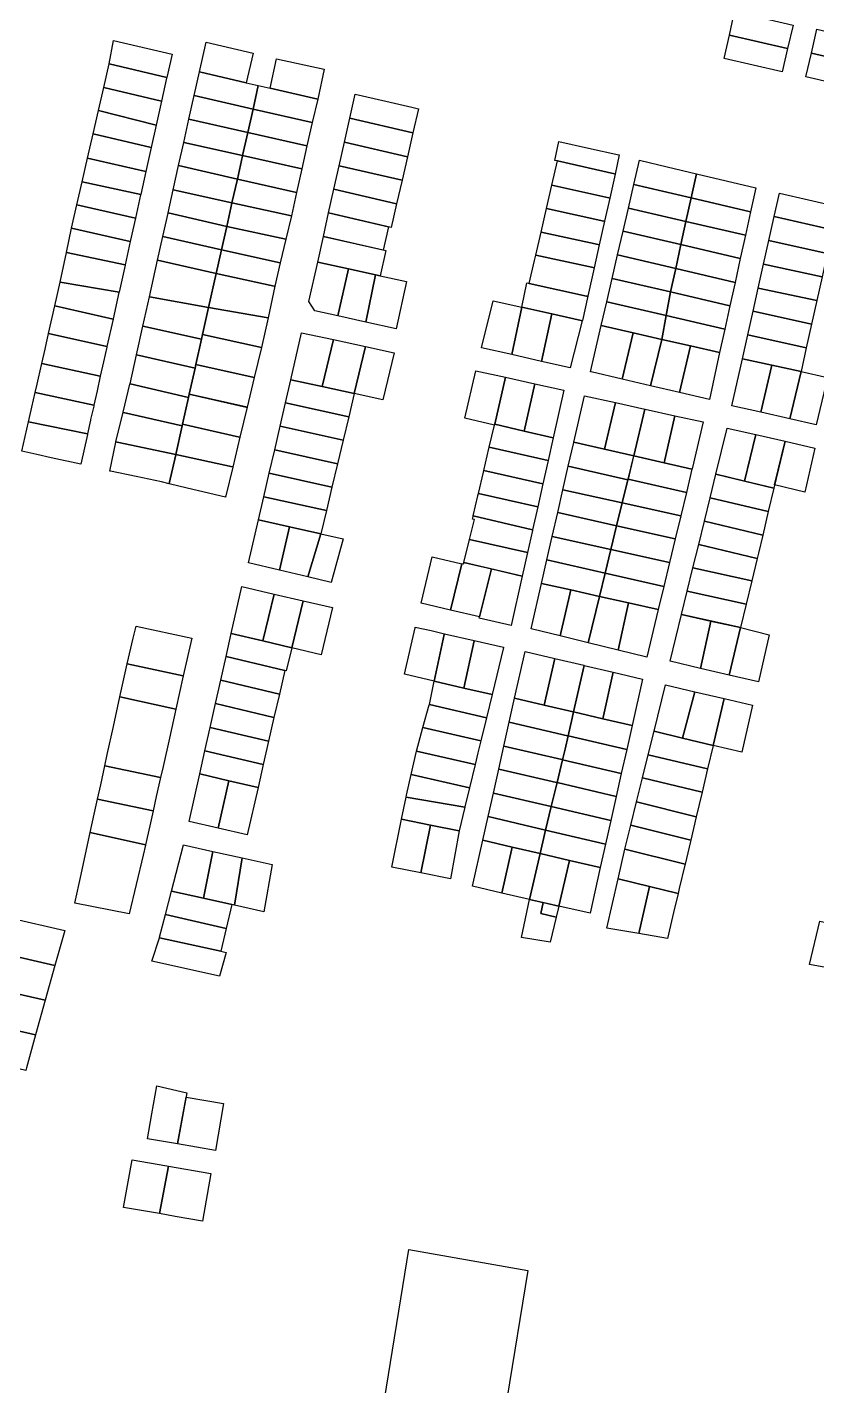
# Model space of a CAD drawing. Header units: millimetres. Extents: x 522658 to 553925, y 7796479 to 7820139.
# Drawn here: x 541939 to 542333, y 7801112 to 7801789 of the extents above; entities that cross this region are included whole.
import ezdxf

# ---------------------------------------------------------------- set-up
doc = ezdxf.new("R2010")
doc.units = ezdxf.units.MM
doc.layers.add('ZONA RESIDENCIAL 2 (ZR_2)', color=2, linetype='Continuous')

msp = doc.modelspace()

# ---------------------------------------------------------------- linework, layer by layer
at = {"layer": 'ZONA RESIDENCIAL 2 (ZR_2)'}
for points in [[(542320.69, 7801790.33), (542317.97, 7801778.64), (542288.92, 7801785.33), (542291.56, 7801797.04), (542320.69, 7801790.33)], [(542359.33, 7801769.5), (542329.82, 7801776.4), (542332.58, 7801788.24), (542362.19, 7801781.31), (542359.33, 7801769.5)], [(542008.34, 7801764.24), (541979.54, 7801770.92), (541981.82, 7801782.64), (542011.04, 7801775.84), (542008.34, 7801764.24)], [(542051.35, 7801776.26), (542047.96, 7801761.57), (542024.65, 7801767.06), (542027.93, 7801781.78), (542051.35, 7801776.26)], [(542317.97, 7801778.64), (542315.25, 7801766.95), (542300.83, 7801770.27), (542286.27, 7801773.63), (542288.92, 7801785.33), (542317.97, 7801778.64)], [(542359.33, 7801769.5), (542356.48, 7801757.75), (542327.04, 7801764.52), (542329.82, 7801776.4), (542359.33, 7801769.5)], [(542008.25, 7801763.84), (542005.72, 7801752.46), (541976.86, 7801759.25), (541979.54, 7801770.92), (542008.34, 7801764.22), (542008.25, 7801763.84)], [(542086.77, 7801768.34), (542083.66, 7801753.35), (542059.9, 7801758.79), (542063.08, 7801773.52), (542086.77, 7801768.34)], [(542051.32, 7801748.46), (542022, 7801755.15), (542024.65, 7801767.06), (542047.96, 7801761.57), (542053.93, 7801760.16), (542051.32, 7801748.46)], [(542005.72, 7801752.46), (542003.05, 7801740.49), (541974.19, 7801747.66), (541976.86, 7801759.25), (542005.72, 7801752.46)], [(542048.69, 7801736.72), (542019.38, 7801743.41), (542022, 7801755.15), (542051.32, 7801748.46), (542048.69, 7801736.72)], [(542083.66, 7801753.35), (542080.88, 7801741.7), (542051.32, 7801748.46), (542053.93, 7801760.16), (542059.9, 7801758.79), (542083.66, 7801753.35)], [(542099.55, 7801743.93), (542102.31, 7801755.79), (542117.59, 7801752.3), (542130.51, 7801749.35), (542133.8, 7801748.59), (542131.04, 7801736.54), (542099.55, 7801743.93)], [(542003.05, 7801740.49), (542000.54, 7801729.23), (541971.54, 7801736.12), (541974.19, 7801747.66), (542003.05, 7801740.49)], [(542080.88, 7801741.7), (542078.1, 7801730.03), (542048.69, 7801736.72), (542051.32, 7801748.46), (542080.88, 7801741.7)], [(542046.12, 7801725.21), (542016.78, 7801731.73), (542019.38, 7801743.41), (542048.69, 7801736.72), (542046.12, 7801725.21)], [(542131.04, 7801736.54), (542128.34, 7801724.7), (542096.9, 7801732), (542099.55, 7801743.93), (542131.04, 7801736.54)], [(542000.54, 7801729.23), (541997.87, 7801717.25), (541968.79, 7801724.02), (541971.54, 7801736.12), (542000.54, 7801729.23)], [(542078.1, 7801730.03), (542075.63, 7801718.66), (542046.12, 7801725.21), (542048.69, 7801736.72), (542078.1, 7801730.03)], [(542046.08, 7801725.05), (542043.51, 7801713.54), (542014.22, 7801720.22), (542016.78, 7801731.73), (542046.12, 7801725.21), (542046.08, 7801725.05)], [(542128.34, 7801724.7), (542125.65, 7801712.95), (542094.28, 7801720.19), (542096.9, 7801732), (542128.34, 7801724.7)], [(542231.6, 7801716.11), (542203.23, 7801722.55), (542201.82, 7801722.87), (542203.8, 7801732.25), (542218.58, 7801729), (542233.78, 7801725.66), (542234.01, 7801725.61), (542231.93, 7801716.04), (542231.6, 7801716.11)], [(541997.87, 7801717.25), (541995.32, 7801705.8), (541966.1, 7801712.19), (541968.79, 7801724.02), (541997.87, 7801717.25)], [(542075.63, 7801718.66), (542073.06, 7801706.86), (542043.51, 7801713.54), (542046.08, 7801725.05), (542046.12, 7801725.21), (542075.63, 7801718.66)], [(542229.97, 7801707.02), (542229.29, 7801704.01), (542228.86, 7801704.11), (542200.45, 7801710.51), (542203.23, 7801722.55), (542231.6, 7801716.11), (542231.93, 7801716.04), (542229.97, 7801707.02)], [(542257.96, 7801719.63), (542272.48, 7801716.19), (542269.84, 7801704.15), (542241.31, 7801710.87), (542244.05, 7801722.92), (542257.96, 7801719.63)], [(542043.51, 7801713.54), (542040.84, 7801701.64), (542011.54, 7801708.2), (542014.22, 7801720.22), (542043.51, 7801713.54)], [(542125.65, 7801712.95), (542122.97, 7801701.22), (542091.69, 7801708.51), (542094.28, 7801720.19), (542125.65, 7801712.95)], [(542287.33, 7801712.67), (542302.09, 7801709.18), (542299.46, 7801697.17), (542269.84, 7801704.15), (542272.48, 7801716.19), (542287.33, 7801712.67)], [(541995.32, 7801705.8), (541995.28, 7801705.62), (541992.71, 7801694.03), (541963.49, 7801700.7), (541966.1, 7801712.19), (541995.32, 7801705.8)], [(542040.84, 7801701.64), (542040.81, 7801701.51), (542038.22, 7801689.9), (542008.98, 7801696.73), (542011.54, 7801708.2), (542040.84, 7801701.64)], [(542073.06, 7801706.86), (542070.53, 7801695.23), (542040.84, 7801701.64), (542043.51, 7801713.54), (542073.06, 7801706.86)], [(542122.97, 7801701.22), (542120.27, 7801689.45), (542089.05, 7801696.61), (542091.69, 7801708.51), (542122.97, 7801701.22)], [(542229.29, 7801704.01), (542226.7, 7801692.48), (542226.23, 7801692.58), (542197.77, 7801698.86), (542200.45, 7801710.51), (542228.86, 7801704.11), (542229.29, 7801704.01)], [(542269.84, 7801704.15), (542267.28, 7801692.45), (542238.62, 7801699.05), (542241.31, 7801710.87), (542269.84, 7801704.15)], [(541992.71, 7801694.03), (541990.12, 7801682.4), (541960.84, 7801689.03), (541963.49, 7801700.7), (541992.71, 7801694.03)], [(542070.53, 7801695.23), (542067.74, 7801683.53), (542038.22, 7801689.9), (542040.81, 7801701.51), (542040.84, 7801701.64), (542070.53, 7801695.23)], [(542267.28, 7801692.45), (542269.84, 7801704.15), (542299.46, 7801697.17), (542296.93, 7801685.62), (542267.28, 7801692.45)], [(542342.89, 7801699.89), (542340.31, 7801688.2), (542311.24, 7801694.8), (542313.86, 7801706.52), (542342.89, 7801699.89)], [(542038.22, 7801689.9), (542035.62, 7801678.26), (542006.36, 7801684.95), (542008.94, 7801696.54), (542008.98, 7801696.73), (542038.22, 7801689.9)], [(542118.91, 7801689.76), (542116.24, 7801678.14), (542086.46, 7801684.94), (542089.05, 7801696.61), (542118.91, 7801689.76)], [(542226.7, 7801692.48), (542224.06, 7801680.71), (542223.55, 7801680.82), (542195.05, 7801687.1), (542197.77, 7801698.86), (542226.23, 7801692.58), (542226.7, 7801692.48)], [(542264.75, 7801680.86), (542235.94, 7801687.55), (542238.62, 7801699.05), (542267.28, 7801692.45), (542264.75, 7801680.86)], [(542340.31, 7801688.2), (542337.71, 7801676.43), (542308.59, 7801682.94), (542311.24, 7801694.8), (542340.31, 7801688.2)], [(541990.12, 7801682.4), (541987.52, 7801670.73), (541958.27, 7801676.95), (541960.84, 7801689.03), (541990.12, 7801682.4)], [(542067.74, 7801683.53), (542064.92, 7801671.74), (542035.62, 7801678.26), (542038.22, 7801689.9), (542067.74, 7801683.53)], [(542224.06, 7801680.71), (542221.49, 7801669.27), (542220.94, 7801669.39), (542192.4, 7801675.62), (542195.05, 7801687.1), (542223.55, 7801680.82), (542224.06, 7801680.71)], [(542262.14, 7801668.94), (542233.18, 7801675.67), (542235.94, 7801687.55), (542264.75, 7801680.86), (542262.14, 7801668.94)], [(542264.75, 7801680.86), (542267.28, 7801692.45), (542296.93, 7801685.62), (542294.35, 7801673.84), (542264.75, 7801680.86)], [(542035.62, 7801678.26), (542032.99, 7801666.47), (542003.73, 7801673.15), (542006.36, 7801684.95), (542035.62, 7801678.26)], [(542117.61, 7801677.83), (542114.75, 7801665.29), (542099.03, 7801668.73), (542083.61, 7801672.1), (542086.46, 7801684.94), (542117.61, 7801677.83)], [(542262.14, 7801668.94), (542264.75, 7801680.86), (542294.35, 7801673.84), (542291.75, 7801662.01), (542262.14, 7801668.94)], [(542337.71, 7801676.43), (542335.13, 7801664.79), (542305.94, 7801671.07), (542308.59, 7801682.94), (542337.71, 7801676.43)], [(541987.52, 7801670.73), (541987.49, 7801670.58), (541984.49, 7801657.11), (541955.13, 7801662.14), (541958.27, 7801676.95), (541987.52, 7801670.73)], [(542032.99, 7801666.47), (542029.17, 7801649.41), (541999.63, 7801654.74), (542003.73, 7801673.15), (542032.99, 7801666.47)], [(542064.92, 7801671.74), (542062.23, 7801660.09), (542061.86, 7801660.16), (542032.99, 7801666.47), (542035.62, 7801678.26), (542064.92, 7801671.74)], [(542221.49, 7801669.27), (542218.3, 7801655.08), (542217.71, 7801655.21), (542189.13, 7801661.43), (542191.79, 7801672.97), (542192.4, 7801675.62), (542220.94, 7801669.39), (542221.49, 7801669.27)], [(542259.57, 7801657.23), (542230.47, 7801664), (542233.18, 7801675.67), (542262.14, 7801668.94), (542259.57, 7801657.23)], [(542062.23, 7801660.09), (542058.86, 7801644.39), (542029.17, 7801649.41), (542032.99, 7801666.47), (542061.86, 7801660.16), (542062.23, 7801660.09)], [(542099.03, 7801668.73), (542093.64, 7801645.26), (542082.2, 7801647.77), (542079.24, 7801652.42), (542083.61, 7801672.1), (542099.03, 7801668.73)], [(542112.48, 7801665.79), (542107.68, 7801642.18), (542093.64, 7801645.26), (542099.03, 7801668.73), (542112.48, 7801665.79)], [(542259.57, 7801657.23), (542262.14, 7801668.94), (542291.75, 7801662.01), (542289.18, 7801650.31), (542259.57, 7801657.23)], [(542332.51, 7801652.91), (542303.29, 7801659.19), (542305.94, 7801671.07), (542335.13, 7801664.79), (542332.51, 7801652.91)], [(541984.49, 7801657.11), (541984.47, 7801657.02), (541981.54, 7801643.84), (541981.51, 7801643.72), (541952.47, 7801650.29), (541955.13, 7801662.14), (541984.49, 7801657.11)], [(542127.86, 7801662.43), (542122.69, 7801638.89), (542107.68, 7801642.18), (542112.48, 7801665.79), (542114.75, 7801665.29), (542127.86, 7801662.43)], [(542215.6, 7801643.04), (542215.55, 7801642.83), (542214.92, 7801642.97), (542200.32, 7801646.24), (542185.46, 7801649.57), (542187.86, 7801661.75), (542189.13, 7801661.43), (542217.71, 7801655.21), (542218.3, 7801655.08), (542215.6, 7801643.04)], [(542257.41, 7801645.43), (542227.73, 7801652.23), (542230.47, 7801664), (542259.57, 7801657.23), (542257.41, 7801645.43)], [(542029.17, 7801649.41), (542026.18, 7801636.06), (542025.65, 7801633.64), (541996.4, 7801640.22), (541999.63, 7801654.74), (542029.17, 7801649.41)], [(542185.46, 7801649.57), (542180.35, 7801625.96), (542165.34, 7801629.37), (542171.06, 7801652.8), (542185.46, 7801649.57)], [(542257.41, 7801645.43), (542259.57, 7801657.23), (542289.18, 7801650.31), (542286.64, 7801638.73), (542257.41, 7801645.43)], [(542332.51, 7801652.91), (542329.93, 7801641.22), (542300.71, 7801647.65), (542303.29, 7801659.19), (542332.51, 7801652.91)], [(541981.51, 7801643.72), (541978.47, 7801630.05), (541949.37, 7801636.43), (541952.47, 7801650.29), (541981.51, 7801643.72)], [(542055.48, 7801629.6), (542026.18, 7801636.06), (542029.17, 7801649.41), (542058.86, 7801644.39), (542055.48, 7801629.6)], [(542200.32, 7801646.24), (542195.27, 7801622.57), (542180.35, 7801625.96), (542185.46, 7801649.57), (542200.32, 7801646.24)], [(542215.55, 7801642.83), (542209.53, 7801619.34), (542195.27, 7801622.57), (542200.32, 7801646.24), (542214.92, 7801642.97), (542215.55, 7801642.83)], [(542240.88, 7801636.91), (542225.02, 7801640.57), (542227.73, 7801652.23), (542257.41, 7801645.43), (542255.24, 7801633.6), (542240.88, 7801636.91)], [(542329.93, 7801641.22), (542327.3, 7801629.35), (542298.06, 7801635.77), (542300.71, 7801647.65), (542329.93, 7801641.22)], [(542025.65, 7801633.64), (542022.84, 7801621.09), (542022.41, 7801619.15), (541993.19, 7801625.8), (541996.4, 7801640.22), (542025.65, 7801633.64)], [(542240.88, 7801636.91), (542235.51, 7801613.71), (542220.01, 7801617.33), (542219.64, 7801617.46), (542225.02, 7801640.57), (542240.88, 7801636.91)], [(542286.64, 7801638.73), (542284.06, 7801626.97), (542269.54, 7801630.31), (542255.24, 7801633.6), (542257.41, 7801645.43), (542286.64, 7801638.73)], [(541978.47, 7801630.05), (541978.39, 7801629.69), (541976.77, 7801622.41), (541975.17, 7801615.2), (541946.02, 7801621.6), (541947.63, 7801628.69), (541949.37, 7801636.43), (541978.47, 7801630.05)], [(542051.87, 7801614.51), (542022.84, 7801621.09), (542025.65, 7801633.64), (542026.18, 7801636.06), (542055.48, 7801629.6), (542051.87, 7801614.51)], [(542091.4, 7801633.47), (542085.85, 7801610), (542070.17, 7801613.42), (542075.57, 7801636.89), (542091.4, 7801633.47)], [(542085.85, 7801610), (542091.4, 7801633.47), (542107.4, 7801630.02), (542101.81, 7801606.51), (542085.85, 7801610)], [(542255.24, 7801633.6), (542249.63, 7801610.41), (542235.51, 7801613.71), (542240.88, 7801636.91), (542255.24, 7801633.6)], [(542249.63, 7801610.41), (542255.24, 7801633.6), (542269.54, 7801630.31), (542263.97, 7801607.05), (542249.63, 7801610.41)], [(542327.3, 7801629.35), (542324.69, 7801617.5), (542310.09, 7801620.71), (542295.41, 7801623.93), (542298.06, 7801635.77), (542327.3, 7801629.35)], [(542022.41, 7801619.15), (542019.52, 7801606.24), (542019.14, 7801604.53), (541989.99, 7801611.48), (541993.19, 7801625.8), (542022.41, 7801619.15)], [(542121.66, 7801626.94), (542116.16, 7801603.38), (542101.81, 7801606.51), (542107.4, 7801630.02), (542121.66, 7801626.94)], [(542263.97, 7801607.05), (542269.54, 7801630.31), (542284.06, 7801626.97), (542278.93, 7801603.55), (542263.97, 7801607.05)], [(541971.93, 7801600.71), (541942.72, 7801607.09), (541943.65, 7801611.16), (541944.36, 7801614.3), (541946.02, 7801621.6), (541975.17, 7801615.2), (541973.55, 7801607.96), (541973.53, 7801607.85), (541971.93, 7801600.71)], [(542051.87, 7801614.51), (542048.33, 7801599.71), (542019.52, 7801606.24), (542022.41, 7801619.15), (542022.84, 7801621.09), (542051.87, 7801614.51)], [(542310.09, 7801620.71), (542304.61, 7801597.26), (542290.18, 7801600.5), (542295.41, 7801623.93), (542310.09, 7801620.71)], [(542324.69, 7801617.5), (542319.05, 7801594.01), (542304.61, 7801597.26), (542310.09, 7801620.71), (542324.69, 7801617.5)], [(542085.85, 7801610), (542101.81, 7801606.51), (542099.05, 7801594.93), (542067.52, 7801601.89), (542070.17, 7801613.42), (542085.85, 7801610)], [(542156.91, 7801594.35), (542162.43, 7801617.95), (542177.33, 7801614.68), (542171.86, 7801591.33), (542171.71, 7801590.71), (542156.91, 7801594.35)], [(542191.96, 7801611.46), (542186.57, 7801587.88), (542171.86, 7801591.33), (542177.33, 7801614.68), (542191.96, 7801611.46)], [(542319.05, 7801594.01), (542324.69, 7801617.5), (542337.86, 7801614.61), (542332.29, 7801591.04), (542319.05, 7801594.01)], [(541971.93, 7801600.71), (541971.85, 7801600.34), (541970.34, 7801593.54), (541970.27, 7801593.23), (541968.75, 7801586.39), (541939.41, 7801592.53), (541939.89, 7801594.63), (541941.08, 7801599.85), (541942.72, 7801607.09), (541971.93, 7801600.71)], [(542016.18, 7801591.28), (542015.98, 7801590.45), (541986.8, 7801597.16), (541986.52, 7801597.22), (541989.93, 7801611.24), (541989.99, 7801611.48), (542019.14, 7801604.53), (542016.18, 7801591.28)], [(542048.33, 7801599.71), (542044.77, 7801584.8), (542044.52, 7801584.86), (542016.18, 7801591.28), (542019.14, 7801604.53), (542019.52, 7801606.24), (542047.96, 7801599.79), (542048.33, 7801599.71)], [(542186.57, 7801587.88), (542191.96, 7801611.46), (542206.41, 7801608.28), (542201.07, 7801584.48), (542186.57, 7801587.88)], [(542232.2, 7801602.03), (542226.59, 7801578.81), (542211.31, 7801582.29), (542216.6, 7801605.47), (542232.2, 7801602.03)], [(542099.05, 7801594.93), (542096.27, 7801583.23), (542064.84, 7801590.24), (542067.52, 7801601.89), (542099.05, 7801594.93)], [(542246.77, 7801598.82), (542241.22, 7801575.47), (542226.59, 7801578.81), (542232.2, 7801602.03), (542246.77, 7801598.82)], [(542241.22, 7801575.47), (542246.77, 7801598.82), (542246.9, 7801598.79), (542261.66, 7801595.53), (542256.47, 7801572), (542241.22, 7801575.47)], [(541968.75, 7801586.39), (541968.69, 7801586.1), (541965.42, 7801571.3), (541950.65, 7801574.57), (541943.47, 7801576.16), (541936.07, 7801577.79), (541939.41, 7801592.53), (541968.75, 7801586.39)], [(542015.98, 7801590.45), (542012.81, 7801576.24), (541983.49, 7801582.32), (541982.92, 7801582.44), (541986.52, 7801597.22), (541986.8, 7801597.16), (542015.98, 7801590.45)], [(542256.47, 7801572), (542261.66, 7801595.53), (542275.89, 7801592.39), (542270.31, 7801569.04), (542270.26, 7801568.85), (542256.47, 7801572)], [(542044.77, 7801584.8), (542041.21, 7801569.91), (542041.08, 7801569.94), (542012.81, 7801576.24), (542015.98, 7801590.45), (542016.18, 7801591.28), (542044.52, 7801584.86), (542044.77, 7801584.8)], [(542096.27, 7801583.23), (542093.5, 7801571.58), (542062.15, 7801578.55), (542064.84, 7801590.24), (542096.27, 7801583.23)], [(542198.54, 7801573.23), (542169.17, 7801579.85), (542171.71, 7801590.71), (542171.86, 7801591.33), (542186.57, 7801587.88), (542201.07, 7801584.48), (542198.54, 7801573.23)], [(542302.2, 7801586.08), (542296.55, 7801562.87), (542282.24, 7801566.35), (542287.89, 7801589.37), (542302.2, 7801586.08)], [(542296.55, 7801562.87), (542302.2, 7801586.08), (542316.68, 7801582.76), (542311.11, 7801559.32), (542296.55, 7801562.87)], [(542009.56, 7801561.68), (542009.53, 7801561.56), (542005.62, 7801562.5), (541993, 7801565.14), (541980.26, 7801567.81), (541979.87, 7801567.89), (541982.9, 7801582.34), (541982.92, 7801582.44), (541983.49, 7801582.32), (542012.81, 7801576.24), (542012.75, 7801575.98), (542009.56, 7801561.68)], [(542093.5, 7801571.58), (542090.72, 7801559.87), (542059.46, 7801566.85), (542062.15, 7801578.55), (542093.5, 7801571.58)], [(542195.91, 7801561.51), (542166.42, 7801568.11), (542168.99, 7801579.11), (542169.17, 7801579.85), (542198.54, 7801573.23), (542195.91, 7801561.51)], [(542241.22, 7801575.47), (542241.18, 7801575.31), (542238.4, 7801563.93), (542238.31, 7801563.56), (542208.59, 7801570.34), (542211.3, 7801582.23), (542211.31, 7801582.29), (542226.59, 7801578.81), (542241.22, 7801575.47)], [(542331.56, 7801579.35), (542326.52, 7801557.33), (542311.5, 7801560.98), (542316.68, 7801582.76), (542331.56, 7801579.35)], [(542037.66, 7801555.08), (542037.61, 7801554.85), (542018.4, 7801559.44), (542009.53, 7801561.56), (542009.56, 7801561.68), (542012.75, 7801575.98), (542012.81, 7801576.24), (542041.08, 7801569.94), (542041.21, 7801569.91), (542037.75, 7801555.47), (542037.66, 7801555.08)], [(542270.26, 7801568.85), (542267.48, 7801557.22), (542238.4, 7801563.93), (542241.22, 7801575.47), (542256.47, 7801572), (542270.26, 7801568.85)], [(542090.72, 7801559.87), (542087.94, 7801548.19), (542056.76, 7801555.11), (542059.46, 7801566.85), (542090.72, 7801559.87)], [(542193.33, 7801550.03), (542163.73, 7801556.66), (542166.25, 7801567.41), (542166.42, 7801568.11), (542195.91, 7801561.51), (542193.33, 7801550.03)], [(542238.31, 7801563.56), (542235.5, 7801552.06), (542205.91, 7801558.58), (542208.59, 7801570.34), (542238.31, 7801563.56)], [(542308.33, 7801547.66), (542279.35, 7801554.57), (542282.24, 7801566.35), (542311.11, 7801559.32), (542308.33, 7801547.66)], [(542235.5, 7801552.06), (542232.68, 7801540.61), (542203.31, 7801547.16), (542205.91, 7801558.58), (542235.5, 7801552.06)], [(542267.48, 7801557.22), (542264.7, 7801545.62), (542235.5, 7801552.06), (542238.31, 7801563.56), (542238.4, 7801563.93), (542267.48, 7801557.22)], [(542087.94, 7801548.19), (542085.18, 7801536.58), (542069.47, 7801540.08), (542054.09, 7801543.51), (542056.76, 7801555.11), (542087.94, 7801548.19)], [(542190.77, 7801538.64), (542161.13, 7801545.59), (542163.47, 7801555.53), (542163.49, 7801555.64), (542163.73, 7801556.66), (542193.33, 7801550.03), (542190.77, 7801538.64)], [(542232.68, 7801540.61), (542235.5, 7801552.06), (542264.7, 7801545.62), (542261.94, 7801534.08), (542232.68, 7801540.61)], [(542305.56, 7801536), (542276.49, 7801542.91), (542279.35, 7801554.57), (542308.33, 7801547.66), (542305.56, 7801536)], [(542190.7, 7801538.33), (542188.21, 7801527.22), (542159.34, 7801533.82), (542161.73, 7801543.73), (542160.75, 7801543.96), (542161.06, 7801545.28), (542161.13, 7801545.59), (542190.77, 7801538.64), (542190.7, 7801538.33)], [(542232.68, 7801540.61), (542229.83, 7801528.81), (542200.6, 7801535.29), (542203.31, 7801547.16), (542232.68, 7801540.61)], [(542069.47, 7801540.08), (542064.54, 7801518.42), (542049.15, 7801522.07), (542054.09, 7801543.51), (542069.47, 7801540.08)], [(542085.18, 7801536.58), (542078.66, 7801515.08), (542064.54, 7801518.42), (542069.47, 7801540.08), (542085.18, 7801536.58)], [(542229.83, 7801528.81), (542232.68, 7801540.61), (542261.94, 7801534.08), (542259.12, 7801522.31), (542229.83, 7801528.81)], [(542302.77, 7801524.25), (542273.62, 7801531.24), (542276.49, 7801542.91), (542305.56, 7801536), (542303.42, 7801526.98), (542302.77, 7801524.25)], [(542096.23, 7801534.12), (542090.28, 7801512.33), (542078.66, 7801515.08), (542085.18, 7801536.58), (542096.23, 7801534.12)], [(542185.56, 7801515.41), (542156.56, 7801522.32), (542159.34, 7801533.82), (542188.21, 7801527.22), (542185.56, 7801515.41)], [(542229.83, 7801528.81), (542226.97, 7801516.99), (542197.93, 7801523.56), (542200.6, 7801535.29), (542229.83, 7801528.81)], [(542300.11, 7801513.17), (542270.77, 7801519.63), (542273.62, 7801531.24), (542302.77, 7801524.25), (542300.11, 7801513.17)], [(542135.13, 7801501.99), (542140.72, 7801525.12), (542155.43, 7801521.57), (542149.87, 7801498.54), (542135.13, 7801501.99)], [(542226.97, 7801516.99), (542229.83, 7801528.81), (542259.12, 7801522.31), (542256.26, 7801510.36), (542226.97, 7801516.99)], [(542170.21, 7801519.07), (542164.28, 7801495.16), (542149.87, 7801498.54), (542155.43, 7801521.57), (542155.51, 7801521.88), (542156.4, 7801521.66), (542156.56, 7801522.32), (542170.21, 7801519.07)], [(542164.28, 7801495.16), (542170.21, 7801519.07), (542185.56, 7801515.41), (542180.07, 7801490.94), (542164.15, 7801494.58), (542164.28, 7801495.16)], [(542226.97, 7801516.99), (542224.17, 7801505.39), (542209.93, 7801508.59), (542195.27, 7801511.89), (542197.93, 7801523.56), (542226.97, 7801516.99)], [(542297.32, 7801501.55), (542267.91, 7801507.99), (542270.77, 7801519.63), (542300.11, 7801513.17), (542297.32, 7801501.55)], [(542209.93, 7801508.59), (542204.46, 7801485.68), (542190.09, 7801489.19), (542195.27, 7801511.89), (542209.93, 7801508.59)], [(542224.17, 7801505.39), (542226.97, 7801516.99), (542256.26, 7801510.36), (542253.49, 7801498.8), (542238.6, 7801502.15), (542224.17, 7801505.39)], [(542061.89, 7801506.57), (542056.29, 7801483.18), (542040.49, 7801486.95), (542045.73, 7801510.3), (542061.89, 7801506.57)], [(542056.29, 7801483.18), (542061.89, 7801506.57), (542076.28, 7801503.25), (542070.65, 7801479.76), (542056.29, 7801483.18)], [(542204.46, 7801485.68), (542209.93, 7801508.59), (542224.17, 7801505.39), (542218.57, 7801482.23), (542204.46, 7801485.68)], [(542238.6, 7801502.15), (542233.39, 7801478.61), (542218.57, 7801482.23), (542224.17, 7801505.39), (542238.6, 7801502.15)], [(542294.51, 7801489.8), (542265.05, 7801496.35), (542267.91, 7801507.99), (542297.32, 7801501.55), (542294.51, 7801489.8)], [(542090.9, 7801499.88), (542085.24, 7801476.28), (542070.65, 7801479.76), (542076.28, 7801503.25), (542090.9, 7801499.88)], [(542233.39, 7801478.61), (542238.6, 7801502.15), (542253.49, 7801498.8), (542247.81, 7801475.08), (542233.39, 7801478.61)], [(542020.76, 7801484.59), (542016.55, 7801465.72), (541988.62, 7801471.81), (541991.6, 7801484.54), (541993.03, 7801490.63), (542020.76, 7801484.59)], [(542140.23, 7801488.31), (542146.82, 7801486.8), (542146.75, 7801486.47), (542141.76, 7801463.09), (542126.82, 7801466.53), (542132.16, 7801489.7), (542132.25, 7801490.08), (542140.23, 7801488.31)], [(542279.73, 7801493.09), (542274.59, 7801469.45), (542259.32, 7801473.01), (542265.05, 7801496.35), (542279.73, 7801493.09)], [(542274.59, 7801469.45), (542279.73, 7801493.09), (542294.51, 7801489.8), (542288.84, 7801466.12), (542274.59, 7801469.45)], [(542070.65, 7801479.76), (542067.88, 7801468.21), (542067.13, 7801468.39), (542037.89, 7801475.36), (542040.49, 7801486.95), (542056.29, 7801483.18), (542070.65, 7801479.76)], [(542161.64, 7801483.39), (542161.6, 7801483.19), (542156.54, 7801459.68), (542141.76, 7801463.09), (542146.75, 7801486.47), (542146.82, 7801486.8), (542161.64, 7801483.39)], [(542176.22, 7801480.04), (542176.2, 7801479.96), (542170.53, 7801456.46), (542156.54, 7801459.68), (542161.6, 7801483.19), (542161.64, 7801483.39), (542176.22, 7801480.04)], [(542308.82, 7801486.26), (542303.37, 7801462.72), (542288.84, 7801466.12), (542294.51, 7801489.8), (542308.82, 7801486.26)], [(542201.92, 7801474.45), (542196.51, 7801451.22), (542181.76, 7801454.66), (542187.06, 7801477.96), (542201.92, 7801474.45)], [(542016.55, 7801465.72), (542012.86, 7801449.23), (542012.83, 7801449.09), (541984.98, 7801455.35), (541988.24, 7801470.2), (541988.62, 7801471.81), (542016.55, 7801465.72)], [(542064.46, 7801456.7), (542035.26, 7801463.66), (542037.89, 7801475.36), (542067.13, 7801468.39), (542064.46, 7801456.7)], [(542216.47, 7801471.01), (542211.25, 7801447.79), (542210.95, 7801447.86), (542196.51, 7801451.22), (542201.92, 7801474.45), (542216.34, 7801471.04), (542216.47, 7801471.01)], [(542211.25, 7801447.79), (542216.47, 7801471.01), (542230.88, 7801467.61), (542225.89, 7801444.38), (542211.25, 7801447.79)], [(542061.79, 7801445), (542032.63, 7801451.95), (542035.26, 7801463.66), (542064.46, 7801456.7), (542061.79, 7801445)], [(542170.53, 7801456.46), (542167.73, 7801444.85), (542139.28, 7801451.49), (542141.76, 7801463.09), (542156.54, 7801459.68), (542170.53, 7801456.46)], [(542225.89, 7801444.38), (542230.88, 7801467.61), (542245.56, 7801464.15), (542240.38, 7801441.01), (542225.89, 7801444.38)], [(542271.73, 7801457.85), (542265.53, 7801434.77), (542251.39, 7801438.15), (542257.12, 7801461.23), (542271.73, 7801457.85)], [(542265.53, 7801434.77), (542271.73, 7801457.85), (542286.39, 7801454.46), (542280.85, 7801431.1), (542265.53, 7801434.77)], [(542005.22, 7801415.04), (541977.42, 7801420.89), (541978.65, 7801426.49), (541981.73, 7801440.51), (541984.98, 7801455.35), (542012.83, 7801449.09), (542009.6, 7801434.66), (542006.47, 7801420.64), (542005.22, 7801415.04)], [(542059.1, 7801433.18), (542029.95, 7801440.03), (542032.63, 7801451.95), (542061.79, 7801445), (542059.1, 7801433.18)], [(542167.73, 7801444.85), (542164.97, 7801433.38), (542136.07, 7801439.96), (542139.26, 7801451.39), (542139.28, 7801451.49), (542167.73, 7801444.85)], [(542210.54, 7801444.67), (542208.55, 7801435.82), (542208.17, 7801435.91), (542179.09, 7801442.68), (542181.76, 7801454.66), (542196.51, 7801451.22), (542210.95, 7801447.86), (542211.25, 7801447.79), (542210.54, 7801444.67)], [(542300.48, 7801451.2), (542295.19, 7801427.66), (542280.85, 7801431.1), (542286.39, 7801454.46), (542300.48, 7801451.2)], [(542207.05, 7801429.15), (542205.77, 7801423.9), (542205.4, 7801423.99), (542176.43, 7801430.73), (542179.09, 7801442.68), (542208.17, 7801435.91), (542208.55, 7801435.82), (542207.05, 7801429.15)], [(542208.55, 7801435.82), (542210.54, 7801444.67), (542211.25, 7801447.79), (542225.89, 7801444.38), (542240.38, 7801441.01), (542237.7, 7801429.04), (542208.55, 7801435.82)], [(542056.46, 7801421.61), (542027.33, 7801428.35), (542029.95, 7801440.03), (542059.1, 7801433.18), (542056.46, 7801421.61)], [(542163.52, 7801427.34), (542162.11, 7801421.49), (542132.8, 7801428.27), (542134.7, 7801435.06), (542136.07, 7801439.96), (542164.97, 7801433.38), (542163.52, 7801427.34)], [(542205.77, 7801423.9), (542207.05, 7801429.15), (542208.55, 7801435.82), (542237.7, 7801429.04), (542235.03, 7801417.09), (542205.77, 7801423.9)], [(542280.85, 7801431.1), (542278.07, 7801419.38), (542248.49, 7801426.45), (542251.39, 7801438.15), (542265.53, 7801434.77), (542280.85, 7801431.1)], [(542205.77, 7801423.9), (542203, 7801412.53), (542202.75, 7801412.59), (542173.89, 7801419.31), (542176.43, 7801430.73), (542205.4, 7801423.99), (542205.77, 7801423.9)], [(542056.46, 7801421.61), (542053.82, 7801410.03), (542039.3, 7801413.43), (542024.74, 7801416.83), (542027.33, 7801428.35), (542056.46, 7801421.61)], [(542130.24, 7801416.57), (542132.8, 7801428.27), (542162.11, 7801421.49), (542159.3, 7801409.84), (542130.24, 7801416.57)], [(542203, 7801412.53), (542205.77, 7801423.9), (542235.03, 7801417.09), (542232.47, 7801405.67), (542203, 7801412.53)], [(542278.07, 7801419.38), (542275.33, 7801407.82), (542245.63, 7801414.92), (542248.49, 7801426.45), (542278.07, 7801419.38)], [(542001.51, 7801398.45), (541973.79, 7801404.28), (541975.34, 7801411.38), (541977.42, 7801420.89), (542005.22, 7801415.04), (542003.1, 7801405.54), (542001.51, 7801398.45)], [(542039.3, 7801413.43), (542033.93, 7801389.88), (542019.43, 7801393.21), (542024.74, 7801416.83), (542039.3, 7801413.43)], [(542157.02, 7801400.37), (542157.01, 7801400.31), (542127.76, 7801405.29), (542127.96, 7801406.19), (542130.24, 7801416.57), (542159.3, 7801409.84), (542157.02, 7801400.37)], [(542203, 7801412.53), (542200.09, 7801400.61), (542171.22, 7801407.34), (542173.89, 7801419.31), (542202.75, 7801412.59), (542203, 7801412.53)], [(542033.93, 7801389.88), (542039.3, 7801413.43), (542053.82, 7801410.03), (542048.46, 7801386.54), (542033.93, 7801389.88)], [(542200.09, 7801400.61), (542203, 7801412.53), (542232.47, 7801405.67), (542229.79, 7801393.7), (542200.09, 7801400.61)], [(542275.33, 7801407.82), (542272.38, 7801395.4), (542242.65, 7801402.89), (542245.63, 7801414.92), (542275.33, 7801407.82)], [(542001.51, 7801398.45), (541999.83, 7801390.92), (541997.73, 7801381.53), (541970.13, 7801387.63), (541972.13, 7801396.73), (541973.79, 7801404.28), (542001.51, 7801398.45)], [(542157.01, 7801400.31), (542154.22, 7801388.47), (542139.88, 7801391.34), (542125.35, 7801394.25), (542127.76, 7801405.29), (542157.01, 7801400.31)], [(542200.09, 7801400.61), (542197.23, 7801388.87), (542168.59, 7801395.54), (542171.22, 7801407.34), (542200.09, 7801400.61)], [(542272.38, 7801395.4), (542269.62, 7801383.79), (542239.78, 7801391.3), (542242.65, 7801402.89), (542272.38, 7801395.4)], [(542194.5, 7801377.12), (542180.59, 7801380.36), (542165.97, 7801383.77), (542168.59, 7801395.54), (542197.23, 7801388.87), (542194.5, 7801377.12)], [(542197.23, 7801388.87), (542200.09, 7801400.61), (542229.79, 7801393.7), (542227.15, 7801381.9), (542197.23, 7801388.87)], [(542139.88, 7801391.34), (542135.09, 7801367.48), (542120.57, 7801370.39), (542125.35, 7801394.25), (542139.88, 7801391.34)], [(542135.09, 7801367.48), (542139.88, 7801391.34), (542154.22, 7801388.47), (542149.78, 7801364.49), (542135.09, 7801367.48)], [(542224.52, 7801370.13), (542209.12, 7801373.72), (542194.5, 7801377.12), (542197.23, 7801388.87), (542227.15, 7801381.9), (542224.52, 7801370.13)], [(542269.62, 7801383.79), (542269.47, 7801383.16), (542266.81, 7801371.93), (542236.81, 7801379.34), (542239.78, 7801391.3), (542269.62, 7801383.79)], [(541997.73, 7801381.53), (541997.68, 7801381.32), (541996.49, 7801376.29), (541989.6, 7801347.12), (541962.42, 7801352.48), (541965.54, 7801366.69), (541968.8, 7801381.54), (541970.13, 7801387.63), (541997.73, 7801381.53)], [(542180.59, 7801380.36), (542175.48, 7801357.46), (542160.85, 7801360.82), (542165.97, 7801383.77), (542180.59, 7801380.36)], [(542031.3, 7801378.24), (542026.62, 7801354.87), (542010.72, 7801358.46), (542016.69, 7801381.47), (542031.3, 7801378.24)], [(542026.62, 7801354.87), (542031.3, 7801378.24), (542045.89, 7801375.02), (542042.03, 7801351.4), (542040.84, 7801351.67), (542026.62, 7801354.87)], [(542060.89, 7801371.71), (542056.67, 7801348.1), (542042.03, 7801351.4), (542045.89, 7801375.02), (542060.89, 7801371.71)], [(542194.5, 7801377.12), (542189.18, 7801354.29), (542175.48, 7801357.46), (542180.59, 7801380.36), (542194.5, 7801377.12)], [(542209.12, 7801373.72), (542203.8, 7801350.92), (542189.18, 7801354.29), (542194.5, 7801377.12), (542209.12, 7801373.72)], [(542263.31, 7801357.17), (542249.08, 7801360.66), (542233.41, 7801364.5), (542236.81, 7801379.34), (542266.81, 7801371.93), (542266.69, 7801371.43), (542263.9, 7801359.66), (542263.31, 7801357.17)], [(542203.8, 7801350.92), (542209.12, 7801373.72), (542224.52, 7801370.13), (542219.42, 7801347.33), (542203.8, 7801350.92)], [(542249.08, 7801360.66), (542243.69, 7801337.24), (542227.8, 7801339.97), (542233.41, 7801364.5), (542249.08, 7801360.66)], [(542037.92, 7801339.84), (542007.69, 7801346.79), (542010.72, 7801358.46), (542026.62, 7801354.87), (542040.84, 7801351.67), (542037.92, 7801339.84)], [(542243.69, 7801337.24), (542249.08, 7801360.66), (542263.31, 7801357.17), (542261.06, 7801347.68), (542258, 7801334.78), (542243.69, 7801337.24)], [(542196, 7801352.72), (542194.86, 7801347.23), (542202.53, 7801345.47), (542199.61, 7801332.98), (542185.27, 7801335.29), (542189.18, 7801354.29), (542196, 7801352.72)], [(542202.53, 7801345.47), (542194.86, 7801347.23), (542196, 7801352.72), (542203.8, 7801350.92), (542202.53, 7801345.47)], [(541952.56, 7801321.37), (541925.93, 7801327.38), (541925.96, 7801327.5), (541929.95, 7801345.05), (541957.43, 7801338.77), (541952.56, 7801321.37)], [(542037.92, 7801339.84), (542035.27, 7801328.38), (542004.64, 7801335.12), (542004.73, 7801335.41), (542007.69, 7801346.79), (542037.92, 7801339.84)], [(542328.85, 7801321.79), (542334.01, 7801343.42), (542349.64, 7801339.78), (542349.61, 7801339.63), (542345.16, 7801318.87), (542328.85, 7801321.79)], [(542034.66, 7801315.92), (542000.9, 7801323.45), (542004.64, 7801335.12), (542035.27, 7801328.38), (542037.98, 7801327.77), (542034.66, 7801315.92)], [(541952.56, 7801321.37), (541947.71, 7801304.01), (541921.94, 7801309.83), (541921.97, 7801309.95), (541925.93, 7801327.38), (541952.56, 7801321.37)], [(541942.87, 7801286.71), (541917.99, 7801292.33), (541921.94, 7801309.83), (541947.71, 7801304.01), (541942.87, 7801286.71)], [(541937.95, 7801269.01), (541913.98, 7801274.54), (541917.99, 7801292.33), (541942.87, 7801286.71), (541938.29, 7801270.31), (541937.95, 7801269.01)], [(541998.77, 7801234.84), (542000.94, 7801247.31), (542003.39, 7801261.35), (542018.39, 7801257.83), (542013.58, 7801232.31), (541998.77, 7801234.84)], [(542036.66, 7801252.41), (542032.69, 7801229.05), (542013.58, 7801232.31), (542017.99, 7801255.69), (542036.66, 7801252.41)], [(542009.16, 7801221.19), (542004.64, 7801197.57), (541986.65, 7801200.7), (541991.11, 7801224.33), (542008.39, 7801221.32), (542009.16, 7801221.19)], [(542030.29, 7801217.51), (542026.16, 7801193.82), (542012.51, 7801196.2), (542004.64, 7801197.57), (542009.16, 7801221.19), (542030.23, 7801217.52), (542030.29, 7801217.51)], [(542171.62, 7801066.58), (542139.8, 7801058.37), (542139.82, 7801058.48), (542133.99, 7801056.93), (542124.63, 7801058.57), (542109.86, 7801061.16), (542113.7, 7801084.85), (542115.94, 7801098.65), (542129.06, 7801179.61), (542188.32, 7801169.22), (542177.91, 7801104.99), (542172.91, 7801074.47), (542171.62, 7801066.58)]]:
    msp.add_lwpolyline(points, close=True, dxfattribs=at)

doc.saveas('drawing.dxf')
